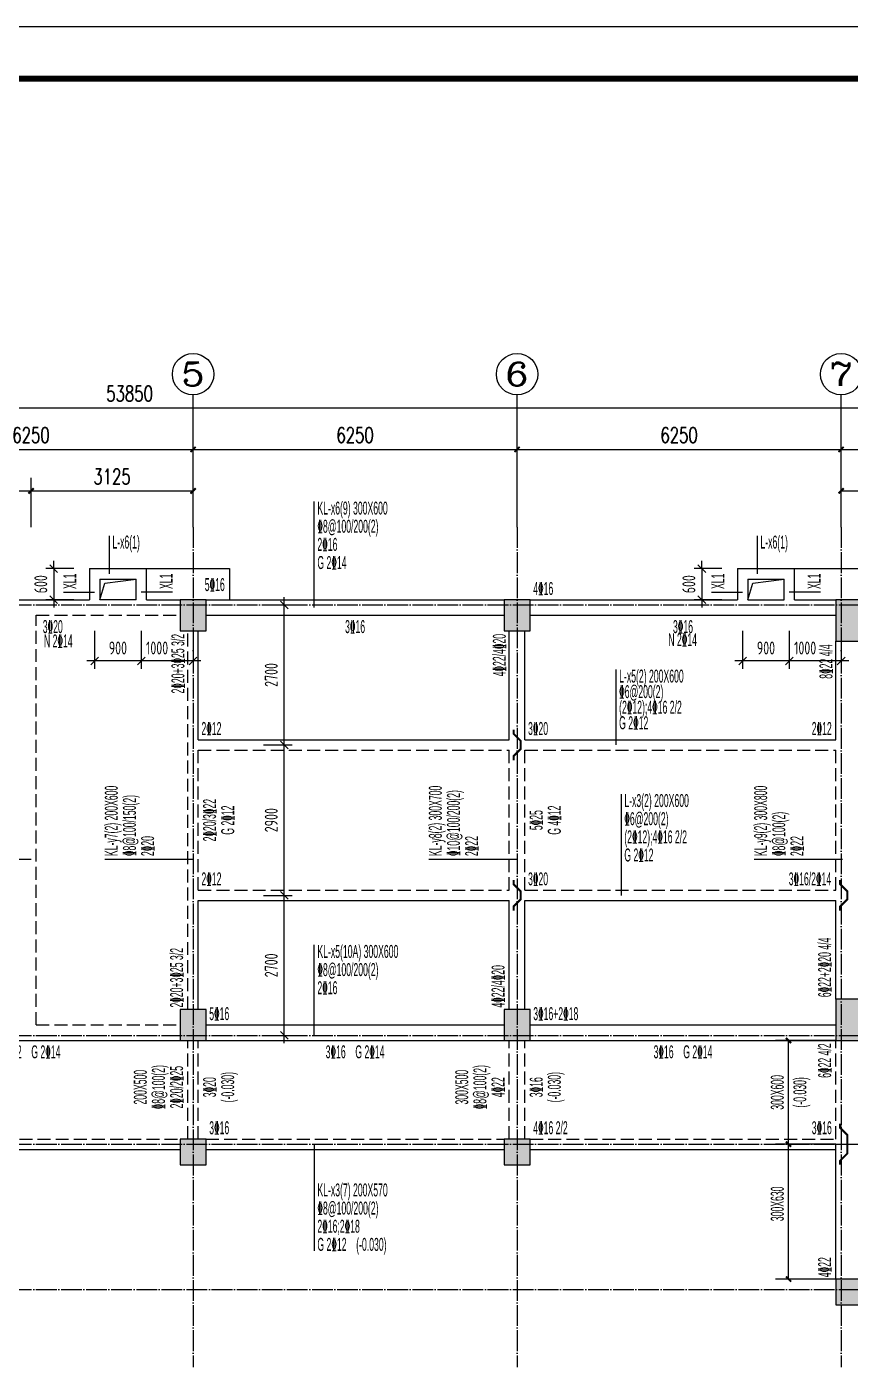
# Model space of a CAD drawing. Extents: x -441005 to 725361, y -182459 to 319313.
# Drawn here: x 319893 to 335775, y 23200 to 49050 of the extents above; entities that cross this region are included whole.
import ezdxf
from ezdxf.enums import TextEntityAlignment as Align

# ---------------------------------------------------------------- set-up
doc = ezdxf.new("R2010")
doc.units = 0
doc.header["$LTSCALE"] = 100
for name, pattern in [('DASHED', [0.75, 0.5, -0.25]), ('DOTE', [2.42, 2, -0.2, 0.02, -0.2]), ('HIDDEN', [7, 5, -2])]:
    doc.linetypes.add(name, pattern=pattern)
doc.layers.get('0').update_dxf_attribs({"linetype": 'CONTINUOUS'})
doc.layers.get('Defpoints').update_dxf_attribs({"linetype": 'CONTINUOUS'})
for name, color, linetype in [('AXIS', 3, 'CONTINUOUS'), ('AXIS_TEXT', 7, 'CONTINUOUS'), ('BEAM', 4, 'DASHED'), ('BEAM_CON', 4, 'CONTINUOUS'), ('B挑板&檐线', 6, 'CONTINUOUS'), ('COLU', 7, 'CONTINUOUS'), ('DOTE', 8, 'DOTE'), ('D洞口边线', 6, 'CONTINUOUS'), ('吊筋', 1, 'CONTINUOUS'), ('图框', 7, 'CONTINUOUS'), ('尺寸标注', 3, 'CONTINUOUS'), ('梁平法1', 3, 'CONTINUOUS'), ('梁平法2', 8, 'CONTINUOUS')]:
    doc.layers.add(name, color=color, linetype=linetype)
doc.styles.add('_TCH_AXIS', font='COMPLEX', dxfattribs={"bigfont": 'GBCBIG'})
doc.styles.add('_TCH_DIM_T3', font='simplex_.ttf', dxfattribs={"width": 0.705882, "bigfont": 'GBCBIG'})
doc.styles.add('COMPLEX', font='COMPLEX')
doc.styles.add('DIM_FONT', font='tssdeng.shx', dxfattribs={"width": 0.7, "bigfont": '1.shx'})
doc.styles.get("Standard").update_dxf_attribs({"font": 'tssdeng.shx', "bigfont": '1.shx'})
doc.styles.add('梁平法', font='xxxxx.shx', dxfattribs={"bigfont": 'dxfs.shx'})
doc.dimstyles.new('_TCH_ARCH&&100', dxfattribs={"dimtxt": 297.5, "dimasz": 100, "dimexe": 250, "dimexo": 300, "dimgap": 126.25, "dimtad": 1, "dimdec": 0, "dimzin": 0, "dimdsep": 46, "dimtxsty": '_TCH_DIM_T3', "dimblk": 'ARCHTICK', "dimcen": 0.09, "dimclrt": 7, "dimazin": 2, "dimtfac": 1, "dimtdec": 0, "dimtix": 1, "dimtmove": 2, "dimatfit": 3, "dimfxl": 0, "dimtolj": 1, "dimtzin": 0, "dimarcsym": 0})
doc.dimstyles.new('axis', dxfattribs={"dimtxt": 300, "dimasz": 1, "dimexe": 250, "dimexo": 300, "dimgap": 150, "dimtad": 1, "dimdec": 0, "dimzin": 0, "dimdsep": 46, "dimtxsty": 'Standard', "dimblk": '_DIMX', "dimcen": 0.09, "dimse1": 1, "dimse2": 1, "dimclrt": 7, "dimadec": 1, "dimazin": 0, "dimtfac": 1, "dimtdec": 0, "dimtix": 1, "dimtmove": 2, "dimatfit": 3, "dimfxl": 0, "dimtolj": 1, "dimtzin": 0, "dimarcsym": 0})

# ---------------------------------------------------------------- blocks, each defined once
blk = doc.blocks.new('A2+1_2')
at = {"layer": '图框'}
blk.add_lwpolyline([(0, 0), (89100, 0), (89100, 42000), (0, 42000)], close=True, dxfattribs=at)
at = {"layer": '图框', "const_width": 120}
blk.add_lwpolyline([(2500, 1000), (88100, 1000), (88100, 41000), (2500, 41000)], close=True, dxfattribs=at)
blk = doc.blocks.new('_AXISO')
blk.add_circle((0, 0), 0.5)
at = {"layer": 'AXIS_TEXT', "style": 'COMPLEX', "width": 1.041667}
blk.add_attdef('A', text='', height=0.56, dxfattribs=at).set_placement((-0.25, -0.28), (0.25, -0.28), align=Align.FIT)
blk = doc.blocks.new('_ArchTick')
at = {"color": 0, "linetype": 'ByBlock', "const_width": 0.4}
blk.add_lwpolyline([(-0.5, -0.5), (0.5, 0.5)], dxfattribs=at)
blk = doc.blocks.new('*D2499')
at = {"layer": 'AXIS', "color": 0, "lineweight": -2}
for p, q in [((316850, 39400), (316850, 41150)), ((323100, 39400), (323100, 41150)), ((316850, 40900), (323100, 40900))]:
    blk.add_line(p, q, dxfattribs=at)
at = {"layer": 'Defpoints', "color": 0}
for p in [(323100, 40900), (316850, 39400), (323100, 39400)]:
    blk.add_point(p, dxfattribs=at)
at = {"layer": 'AXIS', "color": 0, "lineweight": -2, "xscale": 100, "yscale": 100, "zscale": 100, "rotation": 180}
blk.add_blockref('_ArchTick', (316850, 40900), dxfattribs=at)
at = {"layer": 'AXIS', "color": 0, "lineweight": -2, "xscale": 100, "yscale": 100, "zscale": 100}
blk.add_blockref('_ArchTick', (323100, 40900), dxfattribs=at)
at = {"layer": 'AXIS', "color": 7, "insert": (319975, 41176), "char_height": 297.5, "attachment_point": 5, "style": '_TCH_DIM_T3'}
blk.add_mtext('\\A1;6250', dxfattribs=at)
blk = doc.blocks.new('*D2500')
at = {"layer": 'AXIS', "color": 0, "lineweight": -2}
for p, q in [((323100, 39400), (323100, 41150)), ((329350, 39400), (329350, 41150)), ((323100, 40900), (329350, 40900))]:
    blk.add_line(p, q, dxfattribs=at)
at = {"layer": 'Defpoints', "color": 0}
for p in [(329350, 40900), (323100, 39400), (329350, 39400)]:
    blk.add_point(p, dxfattribs=at)
at = {"layer": 'AXIS', "color": 0, "lineweight": -2, "xscale": 100, "yscale": 100, "zscale": 100, "rotation": 180}
blk.add_blockref('_ArchTick', (323100, 40900), dxfattribs=at)
at = {"layer": 'AXIS', "color": 0, "lineweight": -2, "xscale": 100, "yscale": 100, "zscale": 100}
blk.add_blockref('_ArchTick', (329350, 40900), dxfattribs=at)
at = {"layer": 'AXIS', "color": 7, "insert": (326225, 41176), "char_height": 297.5, "attachment_point": 5, "style": '_TCH_DIM_T3'}
blk.add_mtext('\\A1;6250', dxfattribs=at)
blk = doc.blocks.new('*D2501')
at = {"layer": 'AXIS', "color": 0, "lineweight": -2}
for p, q in [((329350, 39400), (329350, 41150)), ((335600, 39400), (335600, 41150)), ((329350, 40900), (335600, 40900))]:
    blk.add_line(p, q, dxfattribs=at)
at = {"layer": 'Defpoints', "color": 0}
for p in [(335600, 40900), (329350, 39400), (335600, 39400)]:
    blk.add_point(p, dxfattribs=at)
at = {"layer": 'AXIS', "color": 0, "lineweight": -2, "xscale": 100, "yscale": 100, "zscale": 100, "rotation": 180}
blk.add_blockref('_ArchTick', (329350, 40900), dxfattribs=at)
at = {"layer": 'AXIS', "color": 0, "lineweight": -2, "xscale": 100, "yscale": 100, "zscale": 100}
blk.add_blockref('_ArchTick', (335600, 40900), dxfattribs=at)
at = {"layer": 'AXIS', "color": 7, "insert": (332475, 41176), "char_height": 297.5, "attachment_point": 5, "style": '_TCH_DIM_T3'}
blk.add_mtext('\\A1;6250', dxfattribs=at)
blk = doc.blocks.new('*D2502')
at = {"layer": 'AXIS', "color": 0, "lineweight": -2}
for p, q in [((335600, 39400), (335600, 41150)), ((342800, 39400), (342800, 41150)), ((335600, 40900), (342800, 40900))]:
    blk.add_line(p, q, dxfattribs=at)
at = {"layer": 'Defpoints', "color": 0}
for p in [(342800, 40900), (335600, 39400), (342800, 39400)]:
    blk.add_point(p, dxfattribs=at)
at = {"layer": 'AXIS', "color": 0, "lineweight": -2, "xscale": 100, "yscale": 100, "zscale": 100, "rotation": 180}
blk.add_blockref('_ArchTick', (335600, 40900), dxfattribs=at)
at = {"layer": 'AXIS', "color": 0, "lineweight": -2, "xscale": 100, "yscale": 100, "zscale": 100}
blk.add_blockref('_ArchTick', (342800, 40900), dxfattribs=at)
at = {"layer": 'AXIS', "color": 7, "insert": (339200, 41176), "char_height": 297.5, "attachment_point": 5, "style": '_TCH_DIM_T3'}
blk.add_mtext('\\A1;7200', dxfattribs=at)
blk = doc.blocks.new('*D2503')
at = {"layer": 'AXIS', "color": 0, "lineweight": -2}
for p, q in [((294950, 39400), (294950, 41950)), ((348800, 39400), (348800, 41950)), ((294950, 41700), (348800, 41700))]:
    blk.add_line(p, q, dxfattribs=at)
at = {"layer": 'Defpoints', "color": 0}
for p in [(348800, 41700), (294950, 39400), (348800, 39400)]:
    blk.add_point(p, dxfattribs=at)
at = {"layer": 'AXIS', "color": 0, "lineweight": -2, "xscale": 100, "yscale": 100, "zscale": 100, "rotation": 180}
blk.add_blockref('_ArchTick', (294950, 41700), dxfattribs=at)
at = {"layer": 'AXIS', "color": 0, "lineweight": -2, "xscale": 100, "yscale": 100, "zscale": 100}
blk.add_blockref('_ArchTick', (348800, 41700), dxfattribs=at)
at = {"layer": 'AXIS', "color": 7, "insert": (321875, 41976), "char_height": 297.5, "attachment_point": 5, "style": '_TCH_DIM_T3'}
blk.add_mtext('\\A1;53850', dxfattribs=at)
blk = doc.blocks.new('*D2505')
at = {"layer": 'AXIS', "color": 0, "lineweight": -2}
for p, q in [((335600, 39400), (335600, 40350)), ((338700, 39400), (338700, 40350)), ((335600, 40100), (338700, 40100))]:
    blk.add_line(p, q, dxfattribs=at)
at = {"layer": 'Defpoints', "color": 0}
for p in [(338700, 40100), (335600, 39400), (338700, 39400)]:
    blk.add_point(p, dxfattribs=at)
at = {"layer": 'AXIS', "color": 0, "lineweight": -2, "xscale": 100, "yscale": 100, "zscale": 100, "rotation": 180}
blk.add_blockref('_ArchTick', (335600, 40100), dxfattribs=at)
at = {"layer": 'AXIS', "color": 0, "lineweight": -2, "xscale": 100, "yscale": 100, "zscale": 100}
blk.add_blockref('_ArchTick', (338700, 40100), dxfattribs=at)
at = {"layer": 'AXIS', "color": 7, "insert": (337150, 40376), "char_height": 297.5, "attachment_point": 5, "style": '_TCH_DIM_T3'}
blk.add_mtext('\\A1;3100', dxfattribs=at)
blk = doc.blocks.new('*D2510')
at = {"layer": 'AXIS', "color": 0, "lineweight": -2}
for p, q in [((316850, 39400), (316850, 40350)), ((319975, 39400), (319975, 40350)), ((316850, 40100), (319975, 40100))]:
    blk.add_line(p, q, dxfattribs=at)
at = {"layer": 'Defpoints', "color": 0}
for p in [(319975, 40100), (316850, 39400), (319975, 39400)]:
    blk.add_point(p, dxfattribs=at)
at = {"layer": 'AXIS', "color": 0, "lineweight": -2, "xscale": 100, "yscale": 100, "zscale": 100, "rotation": 180}
blk.add_blockref('_ArchTick', (316850, 40100), dxfattribs=at)
at = {"layer": 'AXIS', "color": 0, "lineweight": -2, "xscale": 100, "yscale": 100, "zscale": 100}
blk.add_blockref('_ArchTick', (319975, 40100), dxfattribs=at)
at = {"layer": 'AXIS', "color": 7, "insert": (318412, 40376), "char_height": 297.5, "attachment_point": 5, "style": '_TCH_DIM_T3'}
blk.add_mtext('\\A1;3125', dxfattribs=at)
blk = doc.blocks.new('*D2511')
at = {"layer": 'AXIS', "color": 0, "lineweight": -2}
for p, q in [((319975, 39400), (319975, 40350)), ((323100, 39400), (323100, 40350)), ((319975, 40100), (323100, 40100))]:
    blk.add_line(p, q, dxfattribs=at)
at = {"layer": 'Defpoints', "color": 0}
for p in [(323100, 40100), (319975, 39400), (323100, 39400)]:
    blk.add_point(p, dxfattribs=at)
at = {"layer": 'AXIS', "color": 0, "lineweight": -2, "xscale": 100, "yscale": 100, "zscale": 100, "rotation": 180}
blk.add_blockref('_ArchTick', (319975, 40100), dxfattribs=at)
at = {"layer": 'AXIS', "color": 0, "lineweight": -2, "xscale": 100, "yscale": 100, "zscale": 100}
blk.add_blockref('_ArchTick', (323100, 40100), dxfattribs=at)
at = {"layer": 'AXIS', "color": 7, "insert": (321537, 40376), "char_height": 297.5, "attachment_point": 5, "style": '_TCH_DIM_T3'}
blk.add_mtext('\\A1;3125', dxfattribs=at)
blk = doc.blocks.new('*D2578')
at = {"layer": 'Defpoints', "color": 0}
for p in [(334586, 27500), (335500, 27500), (335500, 24900)]:
    blk.add_point(p, dxfattribs=at)
at = {"layer": '梁平法2', "color": 0, "lineweight": -2}
for p, q in [((335500, 27500), (334336, 27500)), ((334586, 24900), (334586, 27500)), ((335500, 24900), (334336, 24900))]:
    blk.add_line(p, q, dxfattribs=at)
at = {"layer": '梁平法2', "color": 0, "lineweight": -2, "xscale": 100, "yscale": 100, "zscale": 100}
for p, rotation in [((334586, 27500), 90), ((334586, 24900), 270)]:
    blk.add_blockref('_ArchTick', p, dxfattribs=dict(at, rotation=rotation))
blk = doc.blocks.new('*D2579')
at = {"layer": 'Defpoints', "color": 0}
for p in [(334586, 29500), (335500, 29500), (335500, 27500)]:
    blk.add_point(p, dxfattribs=at)
at = {"layer": '梁平法2', "color": 0, "lineweight": -2}
for p, q in [((335500, 29500), (334336, 29500)), ((334586, 27500), (334586, 29500)), ((335500, 27500), (334336, 27500))]:
    blk.add_line(p, q, dxfattribs=at)
at = {"layer": '梁平法2', "color": 0, "lineweight": -2, "xscale": 100, "yscale": 100, "zscale": 100}
for p, rotation in [((334586, 29500), 90), ((334586, 27500), 270)]:
    blk.add_blockref('_ArchTick', p, dxfattribs=dict(at, rotation=rotation))
blk = doc.blocks.new('_OBLIQUE')
at = {"color": 0, "linetype": 'ByBlock'}
blk.add_line((-0.5, -0.5), (0.5, 0.5), dxfattribs=at)
blk = doc.blocks.new('*D2959')
at = {"layer": 'Defpoints', "color": 0}
for p in [(324158.19864, 32300), (324858.19864, 32300), (324158.19864, 29600)]:
    blk.add_point(p, dxfattribs=at)
at = {"layer": '尺寸标注', "color": 0, "lineweight": -2}
for p, q in [((324858.19864, 29450), (324858.19864, 32450)), ((324458.19864, 32300), (325008.19864, 32300)), ((324458.19864, 29600), (325008.19864, 29600))]:
    blk.add_line(p, q, dxfattribs=at)
at = {"layer": '尺寸标注', "color": 0, "lineweight": -2, "xscale": 150, "yscale": 150, "zscale": 150}
for p, rotation in [((324858.19864, 32300), 90), ((324858.19864, 29600), 270)]:
    blk.add_blockref('_OBLIQUE', p, dxfattribs=dict(at, rotation=rotation))
at = {"layer": '尺寸标注', "color": 7, "insert": (324608.19864, 30950), "char_height": 250, "attachment_point": 5, "rotation": 90, "style": 'DIM_FONT'}
blk.add_mtext('\\A1;2700', dxfattribs=at)
blk = doc.blocks.new('_DIMX')
blk.add_line((-150, 0), (150, 0))
at = {"const_width": 50}
blk.add_lwpolyline([(-70, -70), (70, 70)], dxfattribs=at)
blk = doc.blocks.new('*D2983')
at = {"layer": 'Defpoints', "color": 0}
for p in [(321200, 37700), (322100, 37700), (321200, 36820)]:
    blk.add_point(p, dxfattribs=at)
at = {"layer": '尺寸标注', "color": 0, "lineweight": -2}
for p, q in [((321200, 37400), (321200, 36670)), ((322100, 37400), (322100, 36670)), ((322250, 36820), (321050, 36820))]:
    blk.add_line(p, q, dxfattribs=at)
at = {"layer": '尺寸标注', "color": 0, "lineweight": -2, "xscale": 150, "yscale": 150, "zscale": 150, "rotation": 180}
blk.add_blockref('_OBLIQUE', (321200, 36820), dxfattribs=at)
at = {"layer": '尺寸标注', "color": 0, "lineweight": -2, "xscale": 150, "yscale": 150, "zscale": 150}
blk.add_blockref('_OBLIQUE', (322100, 36820), dxfattribs=at)
at = {"layer": '尺寸标注', "color": 7, "insert": (321650, 37070), "char_height": 250, "attachment_point": 5, "style": 'DIM_FONT'}
blk.add_mtext('\\A1;900', dxfattribs=at)
blk = doc.blocks.new('*D2984')
at = {"layer": 'Defpoints', "color": 0}
for p in [(321100, 38600), (320413, 38000), (321100, 38000)]:
    blk.add_point(p, dxfattribs=at)
at = {"layer": '尺寸标注', "color": 0, "lineweight": -2}
for p, q in [((320800, 38600), (320263, 38600)), ((320413, 38600), (320413, 38750)), ((320413, 38600), (320413, 38000)), ((320800, 38000), (320263, 38000)), ((320413, 38000), (320413, 37850))]:
    blk.add_line(p, q, dxfattribs=at)
at = {"layer": '尺寸标注', "color": 0, "lineweight": -2, "xscale": 150, "yscale": 150, "zscale": 150}
for p, rotation in [((320413, 38600), 270), ((320413, 38000), 90)]:
    blk.add_blockref('_OBLIQUE', p, dxfattribs=dict(at, rotation=rotation))
at = {"layer": '尺寸标注', "color": 7, "insert": (320163, 38300), "char_height": 250, "attachment_point": 5, "rotation": 90, "style": 'DIM_FONT'}
blk.add_mtext('\\A1;600', dxfattribs=at)
blk = doc.blocks.new('*D2985')
at = {"layer": 'Defpoints', "color": 0}
for p in [(333700, 37700), (334600, 37700), (333700, 36820)]:
    blk.add_point(p, dxfattribs=at)
at = {"layer": '尺寸标注', "color": 0, "lineweight": -2}
for p, q in [((333700, 37400), (333700, 36670)), ((334600, 37400), (334600, 36670)), ((334750, 36820), (333550, 36820))]:
    blk.add_line(p, q, dxfattribs=at)
at = {"layer": '尺寸标注', "color": 0, "lineweight": -2, "xscale": 150, "yscale": 150, "zscale": 150, "rotation": 180}
blk.add_blockref('_OBLIQUE', (333700, 36820), dxfattribs=at)
at = {"layer": '尺寸标注', "color": 0, "lineweight": -2, "xscale": 150, "yscale": 150, "zscale": 150}
blk.add_blockref('_OBLIQUE', (334600, 36820), dxfattribs=at)
at = {"layer": '尺寸标注', "color": 7, "insert": (334150, 37070), "char_height": 250, "attachment_point": 5, "style": 'DIM_FONT'}
blk.add_mtext('\\A1;900', dxfattribs=at)
blk = doc.blocks.new('*D2986')
at = {"layer": 'Defpoints', "color": 0}
for p in [(333600, 38600), (332913, 38000), (333600, 38000)]:
    blk.add_point(p, dxfattribs=at)
at = {"layer": '尺寸标注', "color": 0, "lineweight": -2}
for p, q in [((333300, 38600), (332763, 38600)), ((332913, 38600), (332913, 38750)), ((332913, 38600), (332913, 38000)), ((333300, 38000), (332763, 38000)), ((332913, 38000), (332913, 37850))]:
    blk.add_line(p, q, dxfattribs=at)
at = {"layer": '尺寸标注', "color": 0, "lineweight": -2, "xscale": 150, "yscale": 150, "zscale": 150}
for p, rotation in [((332913, 38600), 270), ((332913, 38000), 90)]:
    blk.add_blockref('_OBLIQUE', p, dxfattribs=dict(at, rotation=rotation))
at = {"layer": '尺寸标注', "color": 7, "insert": (332663, 38300), "char_height": 250, "attachment_point": 5, "rotation": 90, "style": 'DIM_FONT'}
blk.add_mtext('\\A1;600', dxfattribs=at)
blk = doc.blocks.new('*D2987')
at = {"layer": 'Defpoints', "color": 0}
for p in [(322100, 37700), (323100, 37700), (322100, 36820)]:
    blk.add_point(p, dxfattribs=at)
at = {"layer": '尺寸标注', "color": 0, "lineweight": -2}
for p, q in [((322100, 37400), (322100, 36670)), ((323100, 37400), (323100, 36670)), ((323250, 36820), (321950, 36820))]:
    blk.add_line(p, q, dxfattribs=at)
at = {"layer": '尺寸标注', "color": 0, "lineweight": -2, "xscale": 150, "yscale": 150, "zscale": 150, "rotation": 180}
blk.add_blockref('_OBLIQUE', (322100, 36820), dxfattribs=at)
at = {"layer": '尺寸标注', "color": 0, "lineweight": -2, "xscale": 150, "yscale": 150, "zscale": 150}
blk.add_blockref('_OBLIQUE', (323100, 36820), dxfattribs=at)
at = {"layer": '尺寸标注', "color": 7, "insert": (322406, 37070), "char_height": 250, "attachment_point": 5, "style": 'DIM_FONT'}
blk.add_mtext('\\A1;1000', dxfattribs=at)
blk = doc.blocks.new('*D2988')
at = {"layer": 'Defpoints', "color": 0}
for p in [(334600, 37700), (335600, 37700), (334600, 36820)]:
    blk.add_point(p, dxfattribs=at)
at = {"layer": '尺寸标注', "color": 0, "lineweight": -2}
for p, q in [((334600, 37400), (334600, 36670)), ((335600, 37400), (335600, 36670)), ((335750, 36820), (334450, 36820))]:
    blk.add_line(p, q, dxfattribs=at)
at = {"layer": '尺寸标注', "color": 0, "lineweight": -2, "xscale": 150, "yscale": 150, "zscale": 150, "rotation": 180}
blk.add_blockref('_OBLIQUE', (334600, 36820), dxfattribs=at)
at = {"layer": '尺寸标注', "color": 0, "lineweight": -2, "xscale": 150, "yscale": 150, "zscale": 150}
blk.add_blockref('_OBLIQUE', (335600, 36820), dxfattribs=at)
at = {"layer": '尺寸标注', "color": 7, "insert": (334906, 37070), "char_height": 250, "attachment_point": 5, "style": 'DIM_FONT'}
blk.add_mtext('\\A1;1000', dxfattribs=at)
blk = doc.blocks.new('*D3007')
at = {"layer": 'Defpoints', "color": 0}
for p in [(324158.19864, 35200), (324858.19864, 35200), (324158.19864, 32300)]:
    blk.add_point(p, dxfattribs=at)
at = {"layer": '尺寸标注', "color": 0, "lineweight": -2}
for p, q in [((324458.19864, 35200), (325008.19864, 35200)), ((324858.19864, 32150), (324858.19864, 35350)), ((324458.19864, 32300), (325008.19864, 32300))]:
    blk.add_line(p, q, dxfattribs=at)
at = {"layer": '尺寸标注', "color": 0, "lineweight": -2, "xscale": 150, "yscale": 150, "zscale": 150}
for p, rotation in [((324858.19864, 35200), 90), ((324858.19864, 32300), 270)]:
    blk.add_blockref('_OBLIQUE', p, dxfattribs=dict(at, rotation=rotation))
at = {"layer": '尺寸标注', "color": 7, "insert": (324608.19864, 33750), "char_height": 250, "attachment_point": 5, "rotation": 90, "style": 'DIM_FONT'}
blk.add_mtext('\\A1;2900', dxfattribs=at)
blk = doc.blocks.new('*D3008')
at = {"layer": 'Defpoints', "color": 0}
for p in [(324158.19864, 37900), (324858.19864, 37900), (324158.19864, 35200)]:
    blk.add_point(p, dxfattribs=at)
at = {"layer": '尺寸标注', "color": 0, "lineweight": -2}
for p, q in [((324858.19864, 35050), (324858.19864, 38050)), ((324458.19864, 37900), (325008.19864, 37900)), ((324458.19864, 35200), (325008.19864, 35200))]:
    blk.add_line(p, q, dxfattribs=at)
at = {"layer": '尺寸标注', "color": 0, "lineweight": -2, "xscale": 150, "yscale": 150, "zscale": 150}
for p, rotation in [((324858.19864, 37900), 90), ((324858.19864, 35200), 270)]:
    blk.add_blockref('_OBLIQUE', p, dxfattribs=dict(at, rotation=rotation))
at = {"layer": '尺寸标注', "color": 7, "insert": (324608.19864, 36550), "char_height": 250, "attachment_point": 5, "rotation": 90, "style": 'DIM_FONT'}
blk.add_mtext('\\A1;2700', dxfattribs=at)

msp = doc.modelspace()

# ---------------------------------------------------------------- hatches: boundary and pattern name
at = {"layer": 'COLU'}
for points in [[(323350, 37400), (323350, 38000), (322850, 38000), (322850, 37400)], [(329600, 37400), (329600, 38000), (329100, 38000), (329100, 37400)], [(336100, 37200), (336100, 38000), (335500, 38000), (335500, 37200)], [(336100, 29500), (336100, 30300), (335500, 30300), (335500, 29500)], [(323350, 29500), (323350, 30100), (322850, 30100), (322850, 29500)], [(329600, 29500), (329600, 30100), (329100, 30100), (329100, 29500)], [(323350, 27100), (323350, 27600), (322850, 27600), (322850, 27100)], [(329600, 27100), (329600, 27600), (329100, 27600), (329100, 27100)], [(336000, 24400), (336000, 24900), (335500, 24900), (335500, 24400)]]:
    msp.add_hatch(color=251, dxfattribs=at).paths.add_polyline_path(points)

# ---------------------------------------------------------------- linework, layer by layer
at = {"layer": 'AXIS'}
for p, q in [((323100, 39400), (323100, 41950)), ((329350, 39400), (329350, 41950)), ((335600, 39400), (335600, 41950))]:
    msp.add_line(p, q, dxfattribs=at)
at = {"layer": 'BEAM', "linetype": 'HIDDEN', "ltscale": 0.5}
for p, q in [((320075, 37700), (322850, 37700)), ((320075, 29800), (320075, 37700)), ((323000, 30100), (323000, 37400)), ((323200, 35100), (329200, 35100)), ((323200, 32400), (323200, 35100)), ((329200, 32400), (329200, 35100)), ((329500, 35100), (335500, 35100)), ((329500, 32400), (329500, 35100)), ((335500, 32400), (335500, 35100)), ((323200, 32400), (329200, 32400)), ((329500, 32400), (335500, 32400)), ((320075, 29800), (322850, 29800)), ((323000, 27600), (323000, 29500)), ((323200, 27600), (323200, 29500)), ((329200, 27600), (329200, 29500)), ((329500, 27600), (329500, 29500)), ((335500, 27600), (335500, 29500)), ((316950, 27600), (322850, 27600)), ((323350, 27600), (329100, 27600)), ((329600, 27600), (335500, 27600))]:
    msp.add_line(p, q, dxfattribs=at)
at = {"layer": 'BEAM_CON'}
for p, q in [((321100, 38600), (322200, 38600)), ((321100, 38600), (321100, 38000)), ((322200, 38000), (322200, 38600)), ((333600, 38600), (334700, 38600)), ((333600, 38600), (333600, 38000)), ((334700, 38000), (334700, 38600)), ((321300, 38400), (322000, 38400)), ((321300, 38400), (321300, 38000)), ((322000, 38000), (322000, 38400)), ((333800, 38400), (334500, 38400)), ((333800, 38400), (333800, 38000)), ((334500, 38000), (334500, 38400)), ((317100, 38000), (321100, 38000)), ((322000, 38000), (321300, 38000)), ((322200, 38000), (322850, 38000)), ((323350, 38000), (329100, 38000)), ((329600, 38000), (333600, 38000)), ((333800, 38000), (334500, 38000)), ((334700, 38000), (335500, 38000)), ((323350, 37700), (329100, 37700)), ((329600, 37700), (335500, 37700)), ((323200, 35300), (323200, 37400)), ((329200, 35300), (329200, 37400)), ((329500, 35300), (329500, 37400)), ((335500, 35300), (335500, 37200)), ((323200, 35300), (329200, 35300)), ((329500, 35300), (335500, 35300)), ((323200, 32200), (329200, 32200)), ((323200, 30100), (323200, 32200)), ((329200, 30100), (329200, 32200)), ((329500, 32200), (335500, 32200)), ((329500, 30100), (329500, 32200)), ((335500, 30300), (335500, 32200)), ((323350, 29800), (329100, 29800)), ((329600, 29800), (335500, 29800)), ((317100, 29500), (322850, 29500)), ((323350, 29500), (329100, 29500)), ((329600, 29500), (335500, 29500)), ((335500, 27500), (341600, 27500)), ((335500, 24900), (335500, 27500)), ((316950, 27400), (322850, 27400)), ((323350, 27400), (329100, 27400)), ((329600, 27400), (335500, 27400))]:
    msp.add_line(p, q, dxfattribs=at)
at = {"layer": 'B挑板&檐线'}
for points in [[(322200, 38000), (322200, 38600), (323800, 38600), (323800, 38000)], [(334700, 38000), (334700, 38600), (336300, 38600), (336300, 38000)]]:
    msp.add_lwpolyline(points, dxfattribs=at)
at = {"layer": 'COLU'}
for points in [[(323350, 37400), (323350, 38000), (322850, 38000), (322850, 37400)], [(329600, 37400), (329600, 38000), (329100, 38000), (329100, 37400)], [(336100, 37200), (336100, 38000), (335500, 38000), (335500, 37200)], [(336100, 29500), (336100, 30300), (335500, 30300), (335500, 29500)], [(323350, 29500), (323350, 30100), (322850, 30100), (322850, 29500)], [(329600, 29500), (329600, 30100), (329100, 30100), (329100, 29500)], [(323350, 27100), (323350, 27600), (322850, 27600), (322850, 27100)], [(329600, 27100), (329600, 27600), (329100, 27600), (329100, 27100)], [(336000, 24400), (336000, 24900), (335500, 24900), (335500, 24400)]]:
    msp.add_lwpolyline(points, close=True, dxfattribs=at)
at = {"layer": 'DOTE', "ltscale": 2}
for p, q in [((323100, 39400), (323100, 23200)), ((329350, 39400), (329350, 23200)), ((335600, 39400), (335600, 23200)), ((293450, 37900), (352200, 37900)), ((293450, 29600), (352200, 29600)), ((293450, 27500), (352200, 27500)), ((293450, 24700), (352200, 24700))]:
    msp.add_line(p, q, dxfattribs=at)
at = {"layer": 'D洞口边线'}
for points in [[(321300, 38000), (321395.8, 38320.8), (322000, 38400)], [(333800, 38000), (333895.8, 38320.8), (334500, 38400)]]:
    msp.add_lwpolyline(points, dxfattribs=at)
at = {"layer": '吊筋', "const_width": 40}
for points in [[(329282, 34904), (329282, 34984), (329418, 35120), (329418, 35280), (329282, 35416), (329282, 35496)], [(329282, 32004), (329282, 32084), (329418, 32220), (329418, 32380), (329282, 32516), (329282, 32596)], [(335582, 32004), (335582, 32084), (335718, 32220), (335718, 32380), (335582, 32516), (335582, 32596)], [(335582, 27104), (335582, 27184), (335718, 27320), (335718, 27680), (335582, 27816), (335582, 27896)]]:
    msp.add_lwpolyline(points, dxfattribs=at)
at = {"layer": '梁平法1'}
for p, q in [((325437.6, 37850), (325437.6, 39892.5)), ((331255.9, 36653), (331255.9, 35200)), ((331357.8, 34253.4), (331357.8, 32300)), ((325437.6, 29600), (325437.6, 31342.5)), ((325437.6, 27500), (325437.6, 25445.2))]:
    msp.add_line(p, q, dxfattribs=at)
at = {"layer": '梁平法2', "color": 6}
for p, q in [((321481.4, 39234.4), (321481.4, 38500)), ((333981.4, 39234.4), (333981.4, 38500)), ((320600, 38144.8), (321200, 38144.8)), ((322700, 38144.8), (322100, 38144.8)), ((333100, 38144.8), (333700, 38144.8)), ((335200, 38144.8), (334600, 38144.8)), ((318995.2, 32996.6), (319975, 32996.6)), ((321395.2, 32996.6), (323100, 32996.6)), ((327645.2, 32996.6), (329350, 32996.6)), ((333920.2, 32996.6), (335625, 32996.6))]:
    msp.add_line(p, q, dxfattribs=at)

# ---------------------------------------------------------------- block references
msp.add_blockref('A2+1_2', (284450, 7050))
at = {"layer": 'AXIS'}
ref = msp.add_blockref('_AXISO', (323100, 42350), dxfattribs=dict(at, xscale=800, yscale=800, zscale=800))
ref.add_attrib('A', '5', dxfattribs={"layer": 'AXIS_TEXT', "height": 452.5, "style": '_TCH_AXIS', "width": 1.5}).set_placement((322873.7, 42123.7), (323326.3, 42123.7), align=Align.FIT)
ref = msp.add_blockref('_AXISO', (329350, 42350), dxfattribs=dict(at, xscale=800, yscale=800, zscale=800))
ref.add_attrib('A', '6', dxfattribs={"layer": 'AXIS_TEXT', "height": 452.5, "style": '_TCH_AXIS', "width": 1.5}).set_placement((329123.7, 42123.7), (329576.3, 42123.7), align=Align.FIT)
ref = msp.add_blockref('_AXISO', (335600, 42350), dxfattribs=dict(at, xscale=800, yscale=800, zscale=800))
ref.add_attrib('A', '7', dxfattribs={"layer": 'AXIS_TEXT', "height": 452.5, "style": '_TCH_AXIS', "width": 1.5}).set_placement((335373.7, 42123.7), (335826.3, 42123.7), align=Align.FIT)

# ---------------------------------------------------------------- texts
at = {"layer": '梁平法1', "style": '梁平法', "width": 0.5}
for s, p in [('KL-x6(9) 300X600', (325498.2, 39642.9)), ('%%1328@100/200(2)', (325498.2, 39292.9)), ('2%%13216', (325498.2, 38942.9)), ('G 2%%13214', (325498.2, 38592.9)), ('4%%13216', (329661.6, 38092.8)), ('L-x5(2) 200X600', (331318.4, 36403)), ('%%1326@200(2)', (331318.4, 36103)), ('(2%%13212);4%%13216 2/2', (331318.4, 35803)), ('G 2%%13212', (331318.4, 35503)), ('2%%13212', (323261.6, 35392.8)), ('3%%13220', (329561.6, 35392.8)), ('L-x3(2) 200X600', (331418.4, 34003)), ('%%1326@200(2)', (331418.4, 33653)), ('(2%%13212);4%%13216 2/2', (331418.4, 33303)), ('G 2%%13212', (331418.4, 32953)), ('2%%13212', (323261.6, 32492.8)), ('3%%13220', (329561.6, 32492.8)), ('KL-x5(10A) 300X600', (325498.2, 31092.9)), ('%%1328@100/200(2)', (325498.2, 30742.9)), ('2%%13216', (325498.2, 30392.9)), ('5%%13216', (323411.6, 29892.8)), ('3%%13216+2%%13218', (329661.6, 29892.8)), ('3%%13216', (323411.6, 27692.8)), ('4%%13216 2/2', (329661.6, 27692.8)), ('KL-x3(7) 200X570', (325498.2, 26493.4)), ('%%1328@100/200(2)', (325498.2, 26143.4)), ('2%%13216;2%%13218', (325498.2, 25793.4)), ('G 2%%13212    (-0.030)', (325498.2, 25443.4))]:
    msp.add_text(s, height=250, dxfattribs=at).set_placement(p)
for s, p in [('5%%13216', (323518.6, 38092.8)), ('N 2%%13214', (320500.5, 37005.8)), ('N 2%%13214', (332542.8, 37030.8))]:
    msp.add_text(s, height=250, dxfattribs=at).set_placement(p, align=Align.BOTTOM_CENTER)
for s, p in [('3%%13220', (320393.8, 37357.2)), ('3%%13216', (326225, 37357.2)), ('3%%13216', (332550, 37357.2)), ('3%%13222    G 2%%13214', (319975, 29157.2)), ('3%%13216    G 2%%13214', (326225, 29157.2)), ('3%%13216    G 2%%13214', (332550, 29157.2))]:
    msp.add_text(s, height=250, rotation=360, dxfattribs=at).set_placement(p, align=Align.CENTER)
for s, p in [('2%%13212', (335419.2, 35392.8)), ('3%%13216/2%%13214', (335408.3, 32492.8)), ('3%%13216', (335420.1, 27692.8))]:
    msp.add_text(s, height=250, dxfattribs=at).set_placement(p, align=Align.RIGHT)
at = {"layer": '梁平法2', "color": 6, "style": '梁平法', "width": 0.5}
for p in [(321543.9, 38988), (334043.9, 38988)]:
    msp.add_text('L-x6(1)', height=250, dxfattribs=at).set_placement(p)
for s, p in [('XL1', (320846.5, 38207.3)), ('XL1', (322703.5, 38207.3)), ('XL1', (333346.5, 38207.3)), ('XL1', (335203.5, 38207.3)), ('KL-y7(2) 200X600', (321647.8, 33057.3)), ('KL-y8(2) 300X700', (327897.8, 33057.3)), ('KL-y9(2) 300X800', (334172.8, 33057.3)), ('%%1328@100/150(2)', (321997.8, 33057.3)), ('%%13210@100/200(2)', (328247.8, 33057.3)), ('%%1328@100(2)', (334522.8, 33057.3)), ('2%%13220', (322347.8, 33057.3)), ('2%%13222', (328597.8, 33057.3)), ('2%%13222', (334872.8, 33057.3)), ('6%%13222+2%%13220 4/4', (335407.2, 30336)), ('2%%13220+3%%13225 3/2', (322907.2, 30136)), ('4%%13222/4%%13220', (329107.2, 30136)), ('4%%13222', (335407.2, 24936))]:
    msp.add_text(s, height=250, rotation=90, dxfattribs=at).set_placement(p)
for s, p in [('2%%13220+3%%13225 3/2', (322932.2, 37341.7)), ('4%%13222/4%%13220', (329132.2, 37341.7)), ('8%%13222 4/4', (335432.2, 37141.7)), ('6%%13222 4/2', (335407.2, 29445.4))]:
    msp.add_text(s, height=250, rotation=90, dxfattribs=at).set_placement(p, align=Align.RIGHT)
for s, p in [('2%%13220/3%%13222', (323542.8, 33750)), ('G 2%%13212', (323892.8, 33750)), ('5%%13225', (329842.8, 33750)), ('G 4%%13212', (330192.8, 33750)), ('%%1328@100(2)', (322557.2, 28600)), ('2%%13220/2%%13225', (322907.2, 28600)), ('%%1328@100(2)', (328757.2, 28600)), ('200X500', (322207.2, 28600)), ('3%%13220', (323542.8, 28600)), ('(-0.030)', (323892.8, 28600)), ('300X500', (328407.2, 28600)), ('4%%13222', (329107.2, 28600)), ('3%%13216', (329842.8, 28600)), ('(-0.030)', (330192.8, 28600)), ('300X600', (334493.6, 28500)), ('(-0.030)', (334929.2, 28500)), ('300X630', (334493.6, 26350))]:
    msp.add_text(s, height=250, rotation=90, dxfattribs=at).set_placement(p, align=Align.CENTER)

# ---------------------------------------------------------------- dimensions: what is measured, and where the dimension line sits
at = {"layer": 'AXIS'}
for p1, p2, distance, picture, middle in [((294950, 39400), (348800, 39400), 2300, '*D2503', (321875, 41976.4)), ((316850, 39400), (323100, 39400), 1500, '*D2499', (319975, 41176.4)), ((323100, 39400), (329350, 39400), 1500, '*D2500', (326225, 41176.4)), ((329350, 39400), (335600, 39400), 1500, '*D2501', (332475, 41176.4)), ((335600, 39400), (342800, 39400), 1500, '*D2502', (339200, 41176.4)), ((316850, 39400), (319975, 39400), 700, '*D2510', (318412.5, 40376.4)), ((319975, 39400), (323100, 39400), 700, '*D2511', (321537.5, 40376.4)), ((335600, 39400), (338700, 39400), 700, '*D2505', (337150, 40376.4))]:
    dim = msp.add_aligned_dim(p1=p1, p2=p2, distance=distance, dimstyle='_TCH_ARCH&&100', override={"dimexo": 0}, dxfattribs=at)
    dim.commit()
    dim.dimension.update_dxf_attribs({"geometry": picture, "text_midpoint": middle})
at = {"layer": '尺寸标注'}
for base, p1, p2, picture, middle in [((320413.2, 38000), (321100, 38600), (321100, 38000), '*D2984', (320163.2, 38300)), ((332913.2, 38000), (333600, 38600), (333600, 38000), '*D2986', (332663.2, 38300))]:
    dim = msp.add_linear_dim(base=base, p1=p1, p2=p2, angle=90, dimstyle='axis', override={"dimtxt": 250, "dimasz": 150, "dimexe": 150, "dimgap": 125, "dimtxsty": 'DIM_FONT', "dimblk1": 'OBLIQUE', "dimblk2": 'OBLIQUE', "dimsah": 1, "dimdle": 150, "dimse1": 0, "dimse2": 0}, dxfattribs=at)
    dim.commit()
    dim.dimension.update_dxf_attribs({"geometry": picture, "text_midpoint": middle})
for p1, p2, picture, middle in [((324158.2, 35200), (324158.2, 37900), '*D3008', (324608.2, 36550)), ((324158.2, 32300), (324158.2, 35200), '*D3007', (324608.2, 33750)), ((324158.2, 29600), (324158.2, 32300), '*D2959', (324608.2, 30950))]:
    dim = msp.add_aligned_dim(p1=p1, p2=p2, distance=-700, dimstyle='axis', override={"dimtxt": 250, "dimasz": 150, "dimexe": 150, "dimgap": 125, "dimtxsty": 'DIM_FONT', "dimblk1": 'OBLIQUE', "dimblk2": 'OBLIQUE', "dimsah": 1, "dimdle": 150, "dimse1": 0, "dimse2": 0}, dxfattribs=at)
    dim.commit()
    dim.dimension.update_dxf_attribs({"geometry": picture, "text_midpoint": middle})
for base, p1, p2, picture, middle in [((321200, 36820.4), (322100, 37700), (321200, 37700), '*D2983', (321650, 37070.4)), ((333700, 36820.4), (334600, 37700), (333700, 37700), '*D2985', (334150, 37070.4))]:
    dim = msp.add_linear_dim(base=base, p1=p1, p2=p2, dimstyle='axis', override={"dimtxt": 250, "dimasz": 150, "dimexe": 150, "dimgap": 125, "dimtxsty": 'DIM_FONT', "dimblk1": 'OBLIQUE', "dimblk2": 'OBLIQUE', "dimsah": 1, "dimdle": 150, "dimse1": 0, "dimse2": 0}, dxfattribs=at)
    dim.commit()
    dim.dimension.update_dxf_attribs({"geometry": picture, "text_midpoint": middle})
for base, p1, p2, picture, middle in [((322100, 36820.4), (323100, 37700), (322100, 37700), '*D2987', (322405.5, 37070.4)), ((334600, 36820.4), (335600, 37700), (334600, 37700), '*D2988', (334905.5, 37070.4))]:
    dim = msp.add_linear_dim(base=base, p1=p1, p2=p2, dimstyle='axis', override={"dimtxt": 250, "dimasz": 150, "dimexe": 150, "dimgap": 125, "dimtxsty": 'DIM_FONT', "dimblk1": 'OBLIQUE', "dimblk2": 'OBLIQUE', "dimsah": 1, "dimdle": 150, "dimse1": 0, "dimse2": 0}, dxfattribs=at)
    dim.commit()
    dim.dimension.update_dxf_attribs({"geometry": picture, "text_midpoint": middle, "dimtype": 160})
at = {"layer": '梁平法2', "color": 6}
for p1, p2, picture, middle in [((335500, 27500), (335500, 29500), '*D2579', (334586.4, 28500)), ((335500, 24900), (335500, 27500), '*D2578', (334586.4, 26200))]:
    dim = msp.add_aligned_dim(p1=p1, p2=p2, distance=913.6, text=' ', dimstyle='_TCH_ARCH&&100', override={"dimexo": 0}, dxfattribs=at)
    dim.commit()
    dim.dimension.update_dxf_attribs({"geometry": picture, "text_midpoint": middle})

doc.saveas('drawing.dxf')
